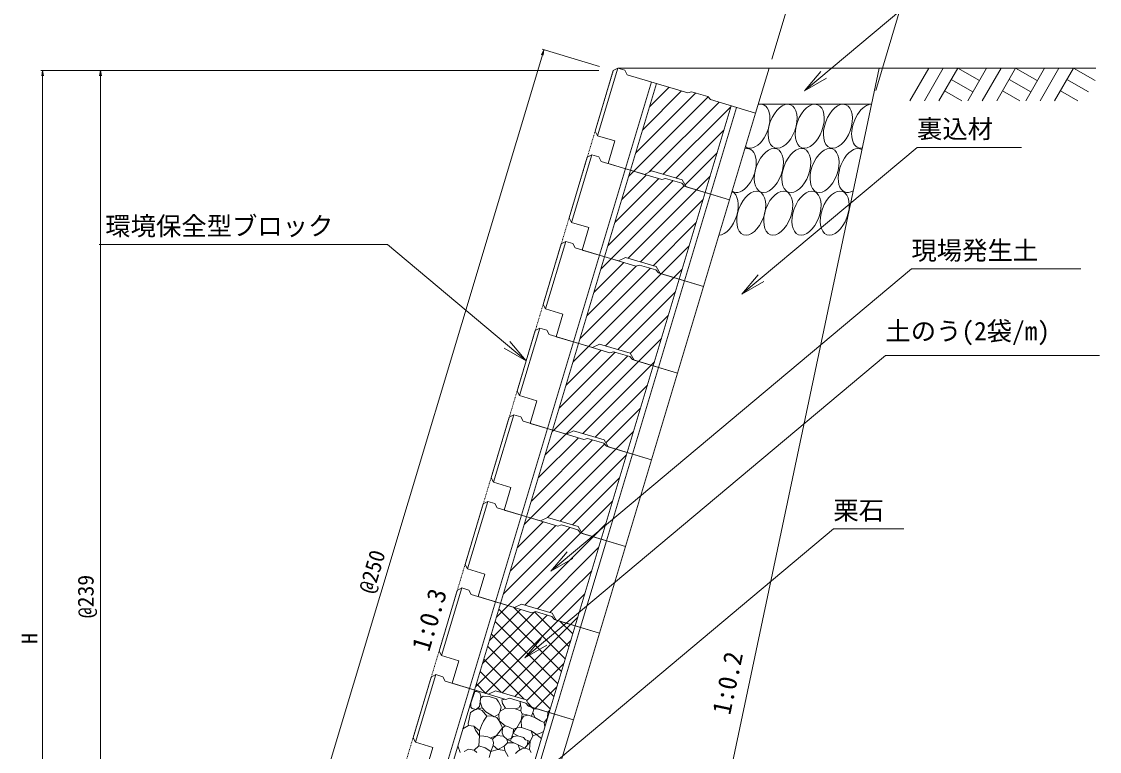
# Model space of a CAD drawing. Units: millimetres on the paper. Extents: x 0 to 841, y 0 to 594.
# Drawn here: x 90.6 to 239.5, y 382.6 to 483.4 of the extents above; entities that cross this region are included whole.
import ezdxf
from ezdxf.enums import TextEntityAlignment as Align

# ---------------------------------------------------------------- set-up
doc = ezdxf.new("R2010")
doc.units = ezdxf.units.MM
doc.linetypes.add('USER1', pattern=[0.1125, 0.0625, -0.05])
for name, color, linetype, lineweight in [('D-BGD（現況）', 6, 'Continuous', 18), ('D-STR-DIM（寸法）', 7, 'Continuous', 18), ('D-STR-HTXT（旗揚げ）', 7, 'Continuous', 18), ('D-STR-STRn（構造物）', 7, 'Continuous', 18), ('D-STR（構造物外形線）', 1, 'Continuous', 18)]:
    doc.layers.add(name, color=color, linetype=linetype, lineweight=lineweight)
doc.layers.add('D-STR-TXT（文字）', color=7, linetype='Continuous')
doc.styles.add('ＭＳ ゴシック', font='')
doc.styles.get('ＭＳ ゴシック').set_extended_font_data('MS Gothic')

msp = doc.modelspace()

# ---------------------------------------------------------------- linework, layer by layer
at = {"layer": 'D-BGD（現況）'}
for p, q in [((173, 477), (239, 477)), ((215.941, 477), (213.343, 472.5)), ((217.939, 477), (215.341, 472.5)), ((219.937, 477), (217.339, 472.5)), ((219.937, 477), (222.934, 475.27)), ((223.933, 477), (221.335, 472.5)), ((223.933, 477), (221.335, 472.5)), ((225.931, 477), (223.333, 472.5)), ((227.929, 477), (225.331, 472.5)), ((227.929, 477), (230.926, 475.27)), ((231.925, 477), (229.327, 472.5)), ((233.923, 477), (231.325, 472.5)), ((235.921, 477), (233.323, 472.5)), ((235.921, 477), (238.918, 475.27)), ((219.037, 475.441), (222.034, 473.711)), ((227.029, 475.441), (230.026, 473.711)), ((235.021, 475.441), (238.018, 473.711)), ((218.137, 473.882), (220.531, 472.5)), ((226.129, 473.882), (228.523, 472.5)), ((234.121, 473.882), (236.515, 472.5))]:
    msp.add_line(p, q, dxfattribs=at)
at = {"layer": 'D-STR-DIM（寸法）'}
for p, q in [((194.247, 478.226), (198.055, 490.917)), ((208.615, 473.916), (212.422, 486.607)), ((119.726, 335.96), (162.77, 479.443)), ((162.464, 478.856), (162.799, 479.538)), ((170.461, 477.24), (162.56, 479.61)), ((162.799, 479.538), (162.703, 478.784)), ((162.799, 479.538), (162.77, 479.443)), ((170.377, 476.665), (93.307, 476.665)), ((93.432, 475.915), (93.557, 476.665)), ((93.557, 476.665), (93.557, 476.565)), ((93.557, 476.665), (93.682, 475.915)), ((93.557, 476.565), (93.557, 320.256)), ((170.377, 476.665), (101.307, 476.665)), ((101.432, 475.915), (101.557, 476.665)), ((101.557, 476.665), (101.557, 476.565)), ((101.557, 476.665), (101.682, 475.915)), ((101.557, 333.091), (101.557, 476.565))]:
    msp.add_line(p, q, dxfattribs=at)
at = {"layer": 'D-STR-HTXT（旗揚げ）'}
for p, q in [((198.768, 473.869), (222.955, 494.164)), ((198.768, 473.869), (201.018, 476.55)), ((198.768, 473.869), (201.799, 475.619)), ((190.135, 445.754), (214.322, 466.049)), ((228.744, 466.049), (214.322, 466.049)), ((141.194, 452.625), (101.358, 452.625)), ((160.345, 436.556), (141.194, 452.625)), ((163.757, 407.474), (213.549, 449.255)), ((190.135, 445.754), (192.385, 448.435)), ((236.957, 449.255), (213.549, 449.255)), ((190.135, 445.754), (193.166, 447.504)), ((160.345, 436.556), (158.095, 439.237)), ((160.345, 436.556), (157.314, 438.306)), ((160.165, 395.501), (209.958, 437.283)), ((209.958, 437.283), (239.516, 437.283)), ((152.981, 371.556), (202.774, 413.337)), ((212.497, 413.337), (202.774, 413.337)), ((163.757, 407.474), (166.006, 410.155)), ((163.757, 407.474), (166.788, 409.224)), ((160.165, 395.501), (162.414, 398.182)), ((160.165, 395.501), (163.196, 397.251))]:
    msp.add_line(p, q, dxfattribs=at)
at = {"layer": 'D-STR-STRn（構造物）', "linetype": 'USER1'}
msp.add_line((125.425, 320.156), (172.378, 476.666), dxfattribs=at)
at = {"layer": 'D-STR-STRn（構造物）'}
for p, q in [((209.097, 477), (171.398, 298.656)), ((175.486, 465.28), (183.768, 473.561)), ((176.449, 468.487), (181.8, 473.838)), ((177.411, 471.694), (180.073, 474.356)), ((175.215, 462.763), (185.473, 473.021)), ((177.346, 462.65), (186.981, 472.284)), ((208.04, 472), (192.381, 472)), ((179.271, 462.33), (188.633, 471.692)), ((180.998, 461.811), (187.671, 468.484)), ((182.285, 460.854), (186.709, 465.277)), ((172.6, 455.658), (178.669, 461.727)), ((173.562, 458.866), (176.942, 462.245)), ((174.524, 462.073), (175.215, 462.763)), ((183.85, 460.173), (185.747, 462.07)), ((171.638, 452.451), (180.637, 461.45)), ((172.084, 450.652), (182.152, 460.721)), ((174.413, 450.737), (183.85, 460.173)), ((176.14, 450.218), (184.785, 458.863)), ((177.867, 449.7), (183.822, 455.656)), ((178.992, 448.58), (182.86, 452.448)), ((168.751, 442.83), (175.58, 449.658)), ((169.713, 446.037), (173.811, 450.134)), ((170.676, 449.244), (172.084, 450.652)), ((167.789, 439.622), (177.506, 449.339)), ((168.953, 438.541), (178.992, 448.58)), ((180.719, 448.062), (181.898, 449.241)), ((171.282, 438.625), (180.719, 448.062)), ((173.009, 438.107), (180.936, 446.034)), ((174.717, 437.57), (179.974, 442.827)), ((175.861, 436.469), (179.012, 439.619)), ((164.903, 430.001), (172.648, 437.746)), ((165.865, 433.208), (170.68, 438.023)), ((166.827, 436.415), (168.953, 438.541)), ((164.095, 426.948), (174.375, 437.228)), ((165.822, 426.43), (175.861, 436.469)), ((177.588, 435.951), (178.049, 436.412)), ((168.151, 426.514), (177.588, 435.951)), ((169.878, 425.996), (177.087, 433.205)), ((171.345, 425.218), (176.125, 429.998)), ((162.016, 420.379), (167.549, 425.912)), ((162.978, 423.586), (165.822, 426.43)), ((163.941, 426.793), (164.095, 426.948)), ((172.73, 424.358), (175.163, 426.791)), ((160.964, 414.837), (171.174, 425.047)), ((161.054, 417.172), (169.517, 425.635)), ((163.281, 414.909), (172.73, 424.358)), ((165.021, 414.403), (174.201, 423.583)), ((166.748, 413.885), (173.239, 420.376)), ((167.974, 412.866), (172.277, 417.169)), ((159.13, 410.757), (162.691, 414.319)), ((160.092, 413.965), (160.964, 414.837)), ((169.599, 412.247), (171.314, 413.962)), ((157.206, 404.343), (166.386, 413.524)), ((157.833, 402.726), (167.872, 412.765)), ((158.168, 407.55), (164.418, 413.801)), ((160.163, 402.81), (169.599, 412.247)), ((161.89, 402.292), (170.352, 410.755)), ((166.423, 404.58), (169.39, 407.547)), ((163.617, 401.774), (166.423, 404.58)), ((164.741, 400.654), (168.428, 404.34)), ((155.281, 397.929), (159.56, 402.208)), ((156.243, 401.136), (157.833, 402.726)), ((165.214, 393.627), (156.581, 402.26)), ((165.732, 395.354), (158.585, 402.5)), ((153.357, 391.514), (163.255, 401.413)), ((154.319, 394.721), (161.431, 401.833)), ((154.703, 390.615), (164.741, 400.654)), ((164.696, 391.9), (156.063, 400.533)), ((166.25, 397.081), (161.482, 401.849)), ((166.768, 398.807), (165, 400.576)), ((166.468, 400.135), (167.466, 401.133)), ((157.032, 390.699), (166.468, 400.135)), ((164.178, 390.173), (155.544, 398.806)), ((158.759, 390.181), (166.504, 397.926)), ((163.66, 388.446), (155.026, 397.079)), ((160.074, 389.786), (154.508, 395.352)), ((160.406, 389.583), (165.542, 394.718)), ((156.867, 390.749), (153.99, 393.625)), ((154.778, 390.592), (153.472, 391.898)), ((152.678, 389.249), (153.245, 390.861)), ((153.245, 390.861), (153.495, 390.858)), ((153.495, 390.858), (153.933, 390.668)), ((153.933, 390.668), (154.062, 390.212)), ((154.062, 390.212), (153.98, 389.445)), ((154.045, 389.942), (154.384, 390.239)), ((154.384, 390.239), (155.23, 390.169)), ((155.23, 390.169), (156.234, 389.851)), ((161.611, 388.542), (164.579, 391.511)), ((152.716, 388.698), (152.678, 389.249)), ((152.876, 388.509), (152.716, 388.698)), ((153.873, 388.798), (153.421, 388.377)), ((154.263, 388.611), (153.681, 388.46)), ((153.98, 389.445), (153.873, 388.798)), ((153.98, 389.445), (154.045, 389.942)), ((154.263, 388.611), (153.98, 389.445)), ((154.784, 388.072), (154.263, 388.611)), ((156.234, 389.851), (156.525, 389.431)), ((156.525, 389.431), (156.873, 388.76)), ((156.873, 388.76), (156.751, 388.164)), ((157.479, 388.571), (156.751, 388.164)), ((156.958, 389.688), (157.243, 389.762)), ((157.064, 389.196), (156.958, 389.688)), ((157.479, 388.571), (157.064, 389.196)), ((157.243, 389.762), (157.411, 389.802)), ((158.802, 388.477), (157.479, 388.571)), ((158.802, 388.477), (159.338, 388.618)), ((159.338, 388.618), (159.54, 389.029)), ((159.54, 389.029), (159.51, 389.486)), ((159.638, 388.602), (159.525, 389.257)), ((159.619, 388.171), (159.638, 388.602)), ((161.192, 388.668), (160.583, 389.277)), ((161.421, 388.4), (161.094, 388.697)), ((152.468, 387.061), (152.32, 386.441)), ((152.663, 387.95), (152.468, 387.061)), ((153.162, 388.294), (152.663, 387.95)), ((153.421, 388.377), (152.876, 388.509)), ((153.681, 388.46), (153.162, 388.294)), ((154.286, 388.253), (153.681, 388.46)), ((154.9, 387.452), (154.286, 388.253)), ((154.9, 387.452), (154.455, 386.784)), ((155.914, 387.381), (154.784, 388.072)), ((155.554, 387.478), (154.9, 387.452)), ((156.275, 387.284), (155.554, 387.478)), ((156.557, 387.719), (155.914, 387.381)), ((156.606, 386.829), (156.275, 387.284)), ((156.751, 388.164), (156.557, 387.719)), ((156.557, 387.719), (156.606, 386.829)), ((159.619, 388.171), (158.802, 388.477)), ((159.81, 387.731), (159.619, 388.171)), ((159.64, 386.905), (159.81, 387.731)), ((159.64, 386.905), (159.95, 387.435)), ((160.626, 387.61), (159.819, 387.776)), ((159.95, 387.435), (160.626, 387.61)), ((160.626, 387.61), (161.529, 387.283)), ((161.256, 387.96), (161.077, 387.446)), ((161.256, 387.96), (161.421, 388.4)), ((161.529, 387.283), (161.256, 387.96)), ((161.421, 388.4), (161.835, 388.475)), ((161.529, 387.283), (162.328, 386.797)), ((162.815, 386.595), (163.285, 387.198)), ((163.285, 387.198), (163.312, 388.032)), ((163.337, 388.024), (163.617, 388.304)), ((152.39, 386.157), (151.61, 385.692)), ((152.32, 386.441), (152.39, 386.157)), ((153.13, 386.049), (152.39, 386.157)), ((153.91, 385.413), (153.13, 386.049)), ((153.36, 385.526), (153.13, 386.049)), ((154.157, 386.162), (153.91, 385.413)), ((154.455, 386.784), (154.157, 386.162)), ((157.065, 385.823), (156.244, 384.8)), ((156.606, 386.829), (157.45, 386.111)), ((157.065, 385.823), (156.606, 386.829)), ((157.026, 385.167), (157.065, 385.823)), ((157.065, 385.823), (157.45, 386.111)), ((157.45, 386.111), (157.799, 386.042)), ((157.799, 386.042), (158.366, 385.766)), ((158.366, 385.766), (158.588, 385.668)), ((158.537, 385.119), (158.588, 385.668)), ((158.81, 385.569), (158.537, 385.119)), ((158.588, 385.668), (159.05, 385.841)), ((159.05, 385.841), (158.81, 385.569)), ((159.64, 386.905), (159.05, 385.841)), ((159.704, 385.88), (159.05, 385.841)), ((159.704, 385.88), (159.64, 386.905)), ((161.009, 385.42), (159.704, 385.88)), ((162.328, 386.797), (162.815, 386.595)), ((162.815, 386.595), (162.914, 385.961)), ((153.893, 384.73), (153.36, 385.526)), ((153.795, 383.376), (153.893, 384.73)), ((153.91, 385.413), (153.893, 384.73)), ((153.893, 384.73), (154.471, 384.693)), ((154.471, 384.693), (155.055, 384.591)), ((155.055, 384.591), (155.687, 384.279)), ((156.244, 384.8), (155.371, 384.435)), ((156.244, 384.8), (155.687, 384.279)), ((155.687, 384.279), (155.85, 383.837)), ((157.216, 384.672), (156.244, 384.8)), ((157.216, 384.672), (157.026, 385.167)), ((157.739, 384.229), (157.216, 384.672)), ((158.288, 384.373), (157.739, 384.229)), ((158.634, 383.785), (157.739, 384.229)), ((157.766, 383.777), (157.739, 384.229)), ((158.187, 384.007), (158.288, 384.373)), ((158.537, 385.119), (158.288, 384.373)), ((158.288, 384.373), (158.565, 384.632)), ((159.168, 384.737), (158.537, 385.119)), ((158.565, 384.632), (159.168, 384.737)), ((159.168, 384.737), (159.966, 384.497)), ((159.966, 384.497), (160.261, 384.195)), ((160.261, 384.195), (160.582, 384.071)), ((160.903, 383.947), (161.243, 384.722)), ((161.769, 384.934), (161.009, 385.42)), ((161.243, 384.722), (161.009, 385.42)), ((161.243, 384.722), (161.769, 384.934)), ((161.769, 384.934), (162.39, 385.156)), ((161.769, 384.934), (162.104, 384.664)), ((162.104, 384.664), (162.442, 384.387)), ((162.39, 385.156), (162.733, 385.357)), ((151.21, 382.422), (150.913, 383.367)), ((152.375, 382.913), (151.789, 382.563)), ((153.141, 382.758), (152.375, 382.913)), ((153.795, 383.376), (153.141, 382.758)), ((153.521, 382.419), (153.141, 382.758)), ((154.665, 383.097), (153.795, 383.376)), ((155.438, 382.592), (154.665, 383.097)), ((155.438, 382.592), (155.228, 381.756)), ((155.789, 383.388), (155.438, 382.592)), ((156.445, 382.861), (155.438, 382.592)), ((155.85, 383.837), (155.789, 383.388)), ((156.445, 382.861), (155.789, 383.388)), ((157.314, 383.304), (156.445, 382.861)), ((157.404, 382.696), (156.445, 382.861)), ((157.314, 383.304), (157.766, 383.777)), ((157.404, 382.696), (157.314, 383.304)), ((157.875, 381.861), (157.404, 382.696)), ((157.766, 383.777), (158.634, 383.785)), ((158.634, 383.785), (159.231, 383.503)), ((159.195, 382.637), (158.878, 382.306)), ((159.744, 382.924), (159.195, 382.637)), ((160.14, 383.032), (159.231, 383.503)), ((159.231, 383.503), (159.47, 382.781)), ((159.744, 382.924), (160.14, 383.032)), ((160.903, 383.947), (160.14, 383.032)), ((160.14, 383.032), (160.82, 382.828)), ((160.582, 384.071), (160.521, 383.489)), ((160.903, 383.947), (160.582, 384.071)), ((160.82, 382.828), (160.903, 383.947)), ((160.82, 382.828), (161.05, 382.441))]:
    msp.add_line(p, q, dxfattribs=at)
for centre, start_param, end_param in [((191.998, 468.968), 6.1010972, 9.8093249), ((207.302, 468.968), 3.429983, 6.579678), ((190.112, 462.852), 6.1296322, 9.7807899), ((205.452, 462.852), 3.0298487, 6.8840386), ((187.634, 456.958), 0.2256074, 3.1184441)]:
    msp.add_ellipse(centre, major_axis=(-1.084, -2.979), ratio=0.567768, start_param=start_param, end_param=end_param, dxfattribs=at)
for centre in [(195.752, 468.968), (199.5, 468.968), (203.401, 468.968), (193.86, 462.852), (197.65, 462.852), (201.551, 462.852), (191.424, 456.958), (195.151, 456.958), (199.052, 456.958), (202.953, 456.958)]:
    msp.add_ellipse(centre, major_axis=(-1.084, -2.979), ratio=0.567768, dxfattribs=at)
at = {"layer": 'D-STR（構造物外形線）'}
for p, q in [((172.377, 476.665), (169.862, 468.284)), ((172.999, 477), (170.198, 467.662)), ((172.999, 477), (172.377, 476.665)), ((172.999, 477), (173.957, 476.713)), ((173.957, 476.713), (174.292, 476.09)), ((192.013, 470.774), (193.881, 477)), ((177.645, 475.085), (174.053, 463.112)), ((174.292, 476.09), (182.673, 473.576)), ((178.363, 474.869), (174.771, 462.896)), ((182.673, 473.576), (183.191, 473.734)), ((183.191, 473.734), (185.441, 473.059)), ((185.441, 473.059), (185.786, 472.642)), ((185.786, 472.642), (192.012, 470.775)), ((188.66, 471.78), (185.068, 459.807)), ((189.378, 471.565), (185.786, 459.592)), ((188.42, 458.802), (192.012, 470.775)), ((169.862, 468.284), (170.198, 467.662)), ((172.592, 466.943), (170.198, 467.662)), ((171.658, 463.83), (172.592, 466.943)), ((168.785, 464.692), (166.271, 456.311)), ((169.407, 465.028), (166.606, 455.689)), ((169.407, 465.028), (168.785, 464.692)), ((169.407, 465.028), (170.365, 464.74)), ((170.365, 464.74), (170.701, 464.118)), ((174.053, 463.112), (170.461, 451.139)), ((170.701, 464.118), (179.082, 461.603)), ((176.687, 462.322), (171.658, 463.83)), ((174.771, 462.896), (171.179, 450.924)), ((177.669, 462.81), (176.687, 462.322)), ((181.883, 461.546), (177.669, 462.81)), ((179.082, 461.603), (179.599, 461.761)), ((179.599, 461.761), (181.85, 461.086)), ((182.434, 460.598), (181.883, 461.546)), ((181.85, 461.086), (182.194, 460.67)), ((182.194, 460.67), (188.42, 458.802)), ((188.42, 458.802), (182.434, 460.598)), ((185.068, 459.807), (181.476, 447.835)), ((185.786, 459.592), (182.195, 447.619)), ((184.829, 446.829), (188.42, 458.802)), ((166.271, 456.311), (166.606, 455.689)), ((169, 454.97), (166.606, 455.689)), ((168.067, 451.857), (169, 454.97)), ((165.193, 452.719), (162.679, 444.338)), ((165.816, 453.055), (163.014, 443.716)), ((165.816, 453.055), (165.193, 452.719)), ((165.816, 453.055), (166.773, 452.767)), ((166.773, 452.767), (167.109, 452.145)), ((170.461, 451.139), (166.869, 439.166)), ((167.109, 452.145), (175.49, 449.631)), ((173.095, 450.349), (168.067, 451.857)), ((171.179, 450.924), (167.588, 438.951)), ((174.077, 450.837), (173.095, 450.349)), ((178.291, 449.573), (174.077, 450.837)), ((175.49, 449.631), (176.007, 449.789)), ((176.007, 449.789), (178.258, 449.113)), ((178.258, 449.113), (178.603, 448.697)), ((178.842, 448.625), (178.291, 449.573)), ((178.603, 448.697), (184.829, 446.829)), ((184.829, 446.829), (178.842, 448.625)), ((181.476, 447.835), (177.884, 435.862)), ((182.195, 447.619), (178.603, 435.646)), ((181.237, 434.856), (184.829, 446.829)), ((162.679, 444.338), (163.014, 443.716)), ((165.409, 442.998), (163.014, 443.716)), ((164.475, 439.885), (165.409, 442.998)), ((161.601, 440.747), (159.087, 432.366)), ((162.224, 441.082), (159.422, 431.743)), ((162.224, 441.082), (161.601, 440.747)), ((162.224, 441.082), (163.182, 440.795)), ((163.182, 440.795), (163.517, 440.172)), ((166.869, 439.166), (163.278, 427.193)), ((163.517, 440.172), (171.898, 437.658)), ((169.503, 438.376), (164.475, 439.885)), ((167.588, 438.951), (163.996, 426.978)), ((170.485, 438.865), (169.503, 438.376)), ((174.7, 437.6), (170.485, 438.865)), ((171.898, 437.658), (172.415, 437.816)), ((172.415, 437.816), (174.666, 437.14)), ((174.666, 437.14), (175.011, 436.724)), ((175.25, 436.652), (174.7, 437.6)), ((175.011, 436.724), (181.237, 434.856)), ((181.237, 434.856), (175.25, 436.652)), ((177.884, 435.862), (174.293, 423.889)), ((178.603, 435.646), (175.011, 423.673)), ((177.645, 422.883), (181.237, 434.856)), ((159.087, 432.366), (159.422, 431.743)), ((161.817, 431.025), (159.422, 431.743)), ((160.883, 427.912), (161.817, 431.025)), ((158.009, 428.774), (155.495, 420.393)), ((158.632, 429.109), (155.83, 419.77)), ((158.632, 429.109), (158.009, 428.774)), ((158.632, 429.109), (159.59, 428.822)), ((159.59, 428.822), (159.925, 428.199)), ((159.925, 428.199), (168.306, 425.685)), ((165.912, 426.403), (160.883, 427.912)), ((163.278, 427.193), (159.686, 415.221)), ((163.996, 426.978), (160.404, 415.005)), ((166.893, 426.892), (165.912, 426.403)), ((171.108, 425.627), (166.893, 426.892)), ((168.306, 425.685), (168.823, 425.843)), ((168.823, 425.843), (171.074, 425.168)), ((171.074, 425.168), (171.419, 424.751)), ((171.659, 424.679), (171.108, 425.627)), ((171.419, 424.751), (177.645, 422.883)), ((177.645, 422.883), (171.659, 424.679)), ((174.293, 423.889), (170.701, 411.916)), ((175.011, 423.673), (171.419, 411.701)), ((174.053, 410.91), (177.645, 422.883)), ((155.495, 420.393), (155.83, 419.77)), ((158.225, 419.052), (155.83, 419.77)), ((157.291, 415.939), (158.225, 419.052)), ((155.04, 417.136), (152.239, 407.797)), ((155.04, 417.136), (154.418, 416.801)), ((155.04, 417.136), (155.998, 416.849)), ((155.998, 416.849), (156.333, 416.226)), ((154.418, 416.801), (151.903, 408.42)), ((156.333, 416.226), (164.714, 413.712)), ((162.32, 414.43), (157.291, 415.939)), ((159.686, 415.221), (156.094, 403.248)), ((160.404, 415.005), (156.812, 403.032)), ((163.302, 414.919), (162.32, 414.43)), ((167.516, 413.655), (163.302, 414.919)), ((164.714, 413.712), (165.232, 413.87)), ((165.232, 413.87), (167.482, 413.195)), ((167.482, 413.195), (167.827, 412.778)), ((168.067, 412.706), (167.516, 413.655)), ((167.827, 412.778), (174.053, 410.91)), ((174.053, 410.91), (168.067, 412.706)), ((170.701, 411.916), (167.109, 399.943)), ((171.419, 411.701), (167.827, 399.728)), ((170.461, 398.938), (174.053, 410.91)), ((151.903, 408.42), (152.239, 407.797)), ((154.633, 407.079), (152.239, 407.797)), ((153.699, 403.966), (154.633, 407.079)), ((151.448, 405.163), (148.647, 395.825)), ((151.448, 405.163), (150.826, 404.828)), ((151.448, 405.163), (152.406, 404.876)), ((150.826, 404.828), (148.312, 396.447)), ((152.406, 404.876), (152.742, 404.253)), ((152.742, 404.253), (161.123, 401.739)), ((158.728, 402.458), (153.699, 403.966)), ((156.094, 403.248), (152.502, 391.275)), ((156.812, 403.032), (153.221, 391.059)), ((159.71, 402.946), (158.728, 402.458)), ((163.924, 401.682), (159.71, 402.946)), ((161.123, 401.739), (161.64, 401.897)), ((161.64, 401.897), (163.891, 401.222)), ((163.891, 401.222), (164.235, 400.805)), ((164.475, 400.733), (163.924, 401.682)), ((164.235, 400.805), (170.461, 398.938)), ((170.461, 398.938), (164.475, 400.733)), ((167.109, 399.943), (163.517, 387.97)), ((167.827, 399.728), (164.236, 387.755)), ((166.87, 386.965), (170.461, 398.938)), ((148.312, 396.447), (148.647, 395.825)), ((151.041, 395.106), (148.647, 395.825)), ((150.108, 391.993), (151.041, 395.106)), ((147.857, 393.191), (145.055, 383.852)), ((147.857, 393.191), (147.234, 392.855)), ((147.857, 393.191), (148.814, 392.903)), ((147.234, 392.855), (144.72, 384.474)), ((148.814, 392.903), (149.15, 392.281)), ((149.15, 392.281), (157.531, 389.766)), ((155.136, 390.485), (150.108, 391.993)), ((152.502, 391.275), (148.91, 379.302)), ((153.221, 391.059), (149.629, 379.087)), ((156.118, 390.973), (155.136, 390.485)), ((160.332, 389.709), (156.118, 390.973)), ((157.531, 389.766), (158.048, 389.924)), ((158.048, 389.924), (160.299, 389.249)), ((160.299, 389.249), (160.644, 388.832)), ((160.883, 388.761), (160.332, 389.709)), ((160.644, 388.832), (166.87, 386.965)), ((166.87, 386.965), (160.883, 388.761)), ((163.517, 387.97), (159.925, 375.998)), ((164.236, 387.755), (160.644, 375.782)), ((163.278, 374.992), (166.87, 386.965)), ((144.72, 384.474), (145.055, 383.852)), ((147.45, 383.133), (145.055, 383.852)), ((146.516, 380.02), (147.45, 383.133))]:
    msp.add_line(p, q, dxfattribs=at)

# ---------------------------------------------------------------- texts
at = {"layer": 'D-STR-DIM（寸法）', "style": 'ＭＳ ゴシック'}
for s, rotation, p in [('@250', 73.301, (139.856, 404.081)), ('@239', 90, (101.263, 400.998)), ('H', 90, (93.507, 397.443))]:
    msp.add_text(s, height=2.199, rotation=rotation, dxfattribs=at).set_placement(p, align=Align.BOTTOM_LEFT)
at = {"layer": 'D-STR-TXT（文字）', "style": 'ＭＳ ゴシック'}
for s, p in [('裏込材', (214.322, 466.549)), ('環境保全型ブロック', (102.215, 453.125)), ('現場発生土', (213.549, 449.755)), ('土のう(2袋/m)', (209.958, 438.616)), ('栗石', (202.774, 413.837))]:
    msp.add_text(s, height=2.566, dxfattribs=at).set_placement(p, align=Align.BOTTOM_LEFT)
for s, rotation, p in [('1:0.3', 73.301, (147.661, 396.016)), ('1:0.2', 78.064, (189.253, 387.344))]:
    msp.add_text(s, height=2.566, rotation=rotation, dxfattribs=at).set_placement(p, align=Align.BOTTOM_LEFT)

doc.saveas('drawing.dxf')
